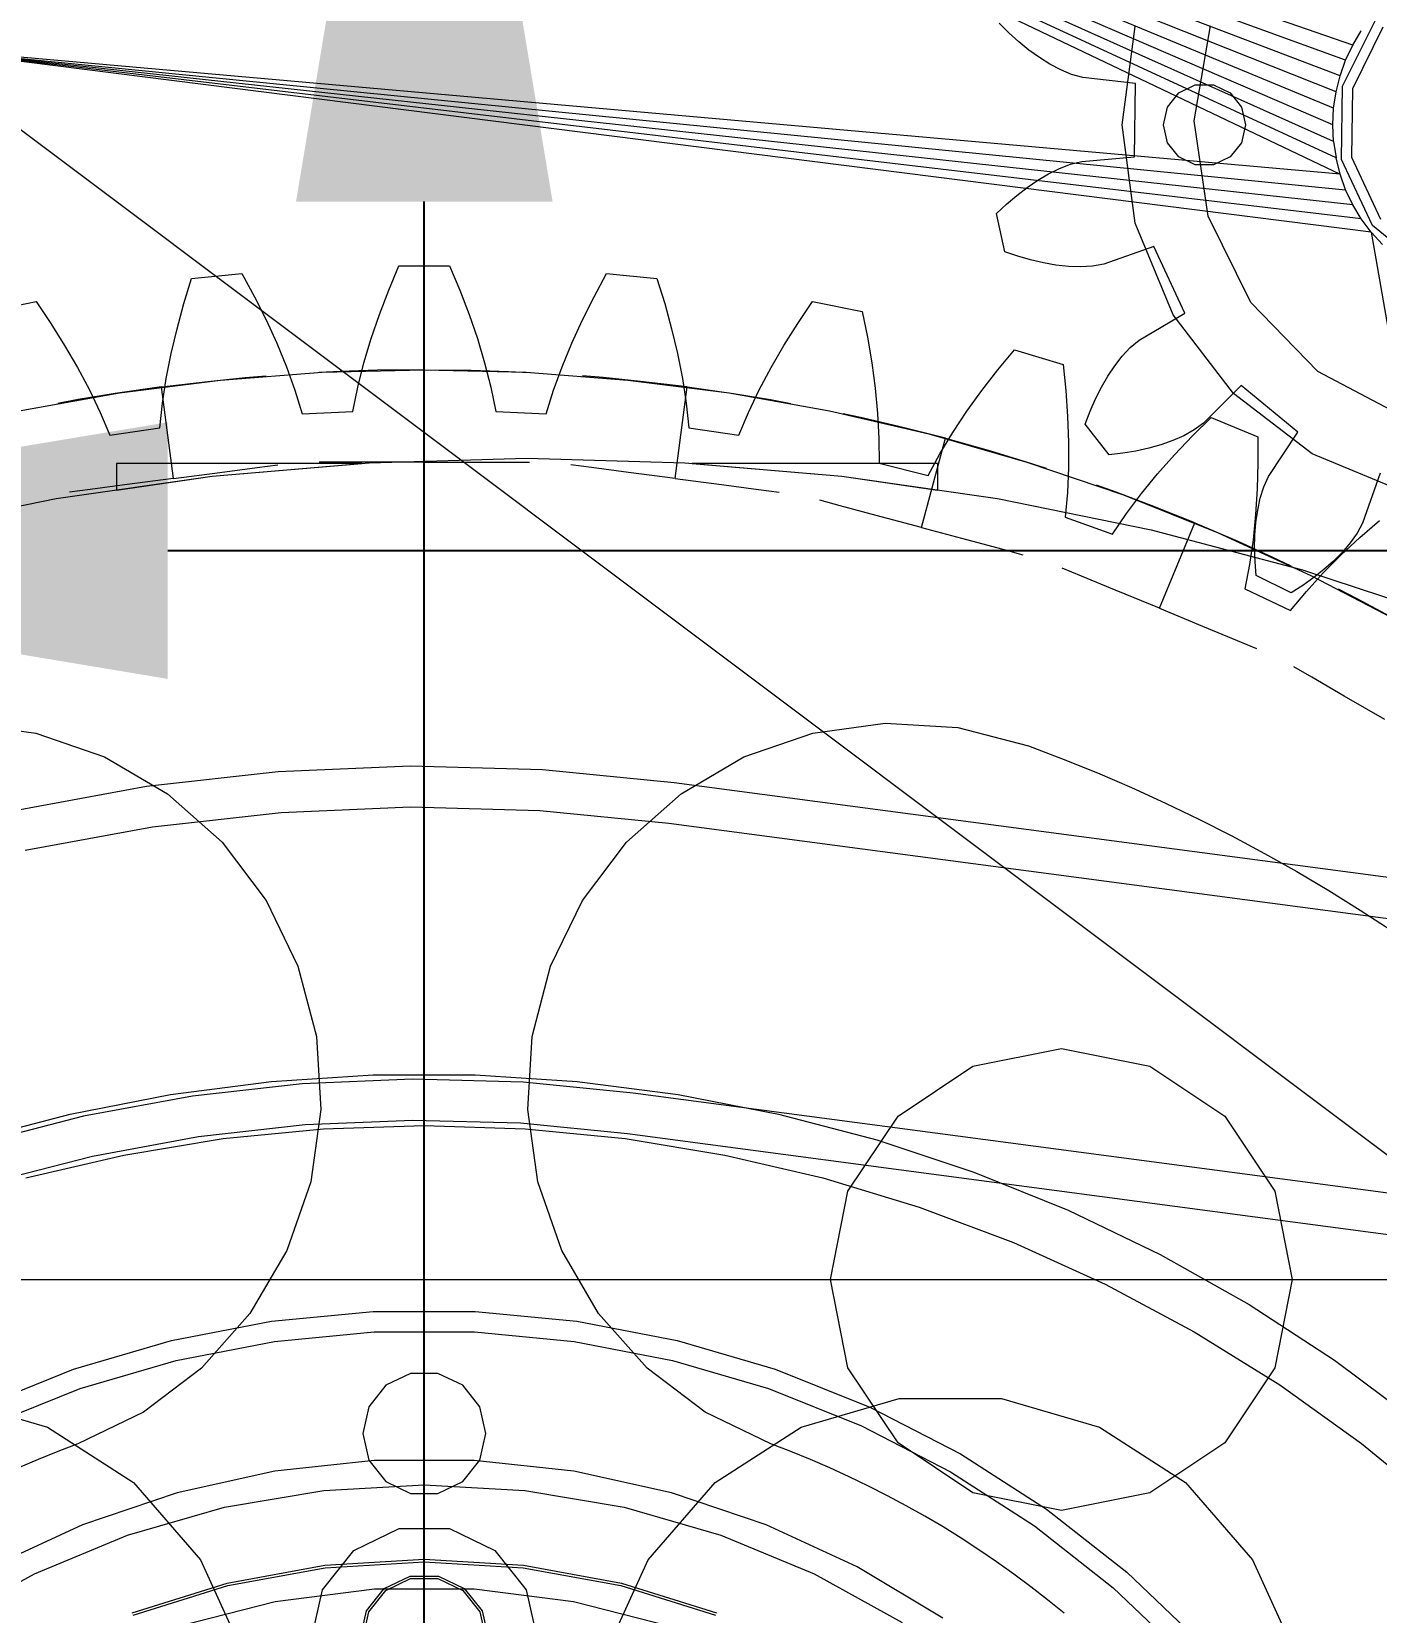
# Model space of a CAD drawing. Header units: millimetres. Extents: x -1970 to 59977, y -65068 to 6837.
# Drawn here: x 25251.7 to 25513.7, y 1875.1 to 2183.1 of the extents above; entities that cross this region are included whole.
import ezdxf

# ---------------------------------------------------------------- set-up
doc = ezdxf.new("R2010")
doc.units = ezdxf.units.MM
for name, color, linetype, lineweight in [('COTAS_O', 1, 'Continuous', 0), ('COTAS_P', 1, 'Continuous', 0), ('lateral_briquetadora', 7, 'Continuous', 0)]:
    doc.layers.add(name, color=color, linetype=linetype, lineweight=lineweight)
doc.dimstyles.new('R19_100', dxfattribs={"dimtxt": 250, "dimasz": 150, "dimexe": 150, "dimexo": 80, "dimgap": 100, "dimtad": 1, "dimtih": 1, "dimtoh": 1, "dimdsep": 46, "dimcen": 0.09, "dimadec": 0, "dimazin": 0, "dimtfac": 1, "dimtdec": 4, "dimtofl": 0, "dimtmove": 0, "dimatfit": 3, "dimfxl": 1, "dimtolj": 1, "dimtzin": 0, "dimarcsym": 0})

# ---------------------------------------------------------------- blocks, each defined once
blk = doc.blocks.new('*D3')
at = {"layer": 'COTAS_P', "color": 0, "lineweight": -2, "transparency": 16777216}
for p, q in [((25334.81, 3271.57), (25051.31, 4199.21)), ((16158.18, 1324.54), (24951.7, 4011.92)), ((16254.38, 496.51), (15970.89, 1424.15))]:
    blk.add_line(p, q, dxfattribs=at)
at = {"layer": 'COTAS_P', "color": 0, "transparency": 16777216}
for points in [[(24944.39, 4035.83), (24959, 3988.02), (25095.15, 4055.76)], [(16150.87, 1348.45), (16165.48, 1300.63), (16014.73, 1280.7)]]:
    blk.add_solid(points, dxfattribs=at)
at = {"layer": 'Defpoints', "color": 0, "transparency": 16777216}
for p in [(25095.15, 4055.76), (25358.19, 3195.06), (16277.76, 420)]:
    blk.add_point(p, dxfattribs=at)
blk = doc.blocks.new('*D5')
at = {"layer": 'COTAS_P', "color": 0, "lineweight": -2, "transparency": 16777216}
for p, q in [((25438.19, 3195.06), (25908.19, 3195.06)), ((25758.19, 150), (25758.19, 3045.06)), ((25438.19, 0), (25908.19, 0))]:
    blk.add_line(p, q, dxfattribs=at)
at = {"layer": 'COTAS_P', "color": 0, "transparency": 16777216}
for points in [[(25733.19, 3045.06), (25783.19, 3045.06), (25758.19, 3195.06)], [(25733.19, 150), (25783.19, 150), (25758.19, 0)]]:
    blk.add_solid(points, dxfattribs=at)
at = {"layer": 'Defpoints', "color": 0, "transparency": 16777216}
for p in [(25358.19, 3195.06), (25758.19, 3195.06), (25358.19, 0)]:
    blk.add_point(p, dxfattribs=at)
blk = doc.blocks.new('*D6')
at = {"layer": 'COTAS_P', "color": 0, "lineweight": -2, "transparency": 16777216}
for p, q in [((25128.19, 1262), (25128.19, 2232)), ((27628.19, 1262), (27628.19, 2232)), ((25278.19, 2082), (27478.19, 2082))]:
    blk.add_line(p, q, dxfattribs=at)
at = {"layer": 'COTAS_P', "color": 0, "transparency": 16777216}
for points in [[(25278.19, 2107), (25278.19, 2057), (25128.19, 2082)], [(27478.19, 2107), (27478.19, 2057), (27628.19, 2082)]]:
    blk.add_solid(points, dxfattribs=at)
at = {"layer": 'Defpoints', "color": 0, "transparency": 16777216}
for p in [(27628.19, 2082), (25128.19, 1182), (27628.19, 1182)]:
    blk.add_point(p, dxfattribs=at)
blk = doc.blocks.new('*D21')
at = {"layer": 'COTAS_O', "color": 0, "lineweight": -2, "transparency": 16777216}
for p, q in [((24708.19, 2300), (25478.19, 2300)), ((25328.19, 150), (25328.19, 2150)), ((24708.19, 0), (25478.19, 0))]:
    blk.add_line(p, q, dxfattribs=at)
at = {"layer": 'COTAS_O', "color": 0, "transparency": 16777216}
for points in [[(25303.19, 2150), (25353.19, 2150), (25328.19, 2300)], [(25303.19, 150), (25353.19, 150), (25328.19, 0)]]:
    blk.add_solid(points, dxfattribs=at)
at = {"layer": 'Defpoints', "color": 0, "transparency": 16777216}
for p in [(24628.19, 2300), (25328.19, 2300), (24628.19, 0)]:
    blk.add_point(p, dxfattribs=at)

msp = doc.modelspace()

# ---------------------------------------------------------------- linework, layer by layer
at = {"layer": 'lateral_briquetadora'}
for p, q in [((25308.187, 2250), (25506.608, 2155.371)), ((25505.821, 2158.512), (25308.187, 2250)), ((25505.345, 2161.716), (25308.187, 2250)), ((25505.187, 2164.95), (25308.187, 2250)), ((25505.345, 2168.185), (25308.187, 2250)), ((25505.821, 2171.388), (25308.187, 2250)), ((25506.608, 2174.53), (25308.187, 2250)), ((25507.699, 2177.579), (25308.187, 2250)), ((25509.083, 2180.506), (25308.187, 2250)), ((25442.061, 2182.851), (25440.163, 2184.731)), ((25464.187, 2164.95), (25466.708, 2184.103)), ((25478.192, 2165.719), (25481.365, 2184.221)), ((25507.083, 2172.47), (25513.426, 2185.221)), ((25514.973, 2183.954), (25509.027, 2172)), ((25444.007, 2181.108), (25442.061, 2182.851)), ((25445.995, 2179.508), (25444.007, 2181.108)), ((25509.083, 2180.506), (25510.748, 2183.284)), ((25228.187, 2180), (25507.699, 2152.322)), ((25506.608, 2155.371), (25228.187, 2180)), ((25228.187, 2180), (25548.187, 1940)), ((25512.677, 2144.015), (25228.187, 2180)), ((25510.748, 2146.616), (25228.187, 2180)), ((25509.083, 2149.394), (25228.187, 2180)), ((25448.023, 2178.06), (25445.995, 2179.508)), ((25450.087, 2176.774), (25448.023, 2178.06)), ((25506.608, 2174.53), (25507.699, 2177.579)), ((25507.699, 2177.579), (25509.083, 2180.506)), ((25452.184, 2175.666), (25450.087, 2176.774)), ((25454.314, 2174.769), (25452.184, 2175.666)), ((25456.482, 2174.172), (25454.314, 2174.769)), ((25505.821, 2171.388), (25506.608, 2174.53)), ((25466.765, 2173.012), (25456.482, 2174.172)), ((25466.582, 2158.722), (25466.765, 2173.012)), ((25475.199, 2171.205), (25478.406, 2172.75)), ((25478.406, 2172.75), (25481.967, 2172.75)), ((25481.967, 2172.75), (25485.174, 2171.205)), ((25505.345, 2168.185), (25505.821, 2171.388)), ((25506.9, 2158.23), (25507.083, 2172.47)), ((25509.027, 2172), (25508.856, 2158.65)), ((25472.187, 2164.95), (25472.979, 2168.421)), ((25472.979, 2168.421), (25475.199, 2171.205)), ((25485.174, 2171.205), (25487.394, 2168.421)), ((25487.394, 2168.421), (25488.187, 2164.95)), ((25480.89, 2147.142), (25478.192, 2165.719)), ((25505.187, 2164.95), (25505.345, 2168.185)), ((25466.708, 2145.798), (25464.187, 2164.95)), ((25472.979, 2161.479), (25472.187, 2164.95)), ((25488.187, 2164.95), (25487.394, 2161.479)), ((25505.345, 2161.716), (25505.187, 2164.95)), ((25475.199, 2158.696), (25472.979, 2161.479)), ((25487.394, 2161.479), (25485.174, 2158.696)), ((25505.345, 2161.716), (25505.821, 2158.512)), ((25449.813, 2155.388), (25451.938, 2156.441)), ((25451.938, 2156.441), (25454.09, 2157.284)), ((25454.09, 2157.284), (25456.273, 2157.825)), ((25456.273, 2157.825), (25466.582, 2158.722)), ((25478.406, 2157.151), (25475.199, 2158.696)), ((25481.967, 2157.151), (25478.406, 2157.151)), ((25485.174, 2158.696), (25481.967, 2157.151)), ((25506.608, 2155.371), (25505.821, 2158.512)), ((25512.914, 2145.321), (25506.9, 2158.23)), ((25508.856, 2158.65), (25514.494, 2146.548)), ((25445.652, 2152.759), (25447.717, 2154.155)), ((25447.717, 2154.155), (25449.813, 2155.388)), ((25507.699, 2152.322), (25506.608, 2155.371)), ((25441.634, 2149.519), (25443.624, 2151.211)), ((25443.624, 2151.211), (25445.652, 2152.759)), ((25509.083, 2149.394), (25507.699, 2152.322)), ((25439.688, 2147.687), (25441.634, 2149.519)), ((25441.287, 2140.241), (25439.688, 2147.687)), ((25489.198, 2130.308), (25480.89, 2147.142)), ((25510.748, 2146.616), (25509.083, 2149.394)), ((25474.101, 2127.95), (25466.708, 2145.798)), ((25512.677, 2144.015), (25510.748, 2146.616)), ((25512.677, 2144.015), (25514.852, 2141.616)), ((25512.677, 2144.015), (25548.187, 1940)), ((25523.934, 2136.3), (25512.914, 2145.321)), ((25470.34, 2141.225), (25460.572, 2137.809)), ((25476.376, 2128.27), (25470.34, 2141.225)), ((25321.277, 2132.754), (25323.256, 2137.471)), ((25323.256, 2137.471), (25333.117, 2137.471)), ((25333.117, 2137.471), (25335.096, 2132.754)), ((25443.814, 2139.371), (25441.287, 2140.241)), ((25446.323, 2138.645), (25443.814, 2139.371)), ((25448.809, 2138.066), (25446.323, 2138.645)), ((25451.264, 2137.641), (25448.809, 2138.066)), ((25453.682, 2137.378), (25451.264, 2137.641)), ((25460.572, 2137.809), (25458.36, 2137.405)), ((25281.344, 2130.113), (25282.85, 2135.001)), ((25282.85, 2135.001), (25292.664, 2135.968)), ((25292.664, 2135.968), (25295.096, 2131.468)), ((25361.277, 2131.468), (25363.709, 2135.968)), ((25363.709, 2135.968), (25373.523, 2135.001)), ((25373.523, 2135.001), (25375.03, 2130.113)), ((25456.052, 2137.29), (25453.682, 2137.378)), ((25458.36, 2137.405), (25456.052, 2137.29)), ((25295.096, 2131.468), (25297.355, 2126.944)), ((25319.472, 2128.031), (25321.277, 2132.754)), ((25335.096, 2132.754), (25336.901, 2128.031)), ((25359.018, 2126.944), (25361.277, 2131.468)), ((25242.882, 2128.583), (25252.554, 2130.507)), ((25252.554, 2130.507), (25255.414, 2126.267)), ((25280.01, 2125.236), (25281.344, 2130.113)), ((25375.03, 2130.113), (25376.363, 2125.236)), ((25400.959, 2126.267), (25403.82, 2130.507)), ((25403.82, 2130.507), (25413.492, 2128.583)), ((25413.492, 2128.583), (25414.512, 2123.571)), ((25467.476, 2122.99), (25476.376, 2128.27)), ((25502.3, 2116.865), (25489.198, 2130.308)), ((25255.414, 2126.267), (25258.106, 2121.987)), ((25278.86, 2120.372), (25280.01, 2125.236)), ((25297.355, 2126.944), (25299.432, 2122.399)), ((25317.851, 2123.303), (25319.472, 2128.031)), ((25336.901, 2128.031), (25338.523, 2123.303)), ((25356.941, 2122.399), (25359.018, 2126.944)), ((25376.363, 2125.236), (25377.513, 2120.372)), ((25398.267, 2121.987), (25400.959, 2126.267)), ((25485.861, 2112.624), (25474.101, 2127.95)), ((25299.432, 2122.399), (25301.314, 2117.832)), ((25316.425, 2118.574), (25317.851, 2123.303)), ((25338.523, 2123.303), (25339.948, 2118.574)), ((25355.059, 2117.832), (25356.941, 2122.399)), ((25414.512, 2123.571), (25415.361, 2118.587)), ((25465.744, 2121.555), (25467.476, 2122.99)), ((25258.106, 2121.987), (25260.619, 2117.667)), ((25277.905, 2115.526), (25278.86, 2120.372)), ((25377.513, 2120.372), (25378.468, 2115.526)), ((25395.754, 2117.667), (25398.267, 2121.987)), ((25439.939, 2117.202), (25443.202, 2121.141)), ((25443.202, 2121.141), (25452.639, 2118.278)), ((25462.713, 2117.991), (25464.171, 2119.862)), ((25464.171, 2119.862), (25465.744, 2121.555)), ((25260.619, 2117.667), (25262.94, 2113.306)), ((25288.503, 2115.237), (25308.319, 2116.747)), ((25293.31, 2115.696), (25297.356, 2116.036)), ((25301.314, 2117.832), (25302.983, 2113.245)), ((25311.768, 2116.906), (25307.713, 2116.715)), ((25308.319, 2116.747), (25328.187, 2117.25)), ((25319.074, 2117.144), (25311.768, 2116.906)), ((25315.214, 2113.846), (25316.425, 2118.574)), ((25328.187, 2117.25), (25319.074, 2117.144)), ((25328.187, 2099.25), (25328.187, 2117.25)), ((25328.187, 2117.25), (25337.299, 2117.144)), ((25328.187, 2117.25), (25348.054, 2116.747)), ((25337.299, 2117.144), (25344.605, 2116.906)), ((25339.948, 2118.574), (25341.159, 2113.846)), ((25344.605, 2116.906), (25348.66, 2116.715)), ((25348.054, 2116.747), (25367.87, 2115.237)), ((25353.39, 2113.245), (25355.059, 2117.832)), ((25363.063, 2115.696), (25359.018, 2116.036)), ((25393.434, 2113.306), (25395.754, 2117.667)), ((25415.361, 2118.587), (25416.029, 2113.634)), ((25436.841, 2113.206), (25439.939, 2117.202)), ((25452.639, 2118.278), (25453.163, 2113.191)), ((25460.106, 2113.818), (25461.36, 2115.971)), ((25461.36, 2115.971), (25462.713, 2117.991)), ((25518.916, 2108.129), (25502.3, 2116.865)), ((25262.94, 2113.306), (25265.05, 2108.905)), ((25276.988, 2113.894), (25267.967, 2112.6)), ((25268.789, 2112.727), (25288.503, 2115.237)), ((25276.988, 2113.894), (25286.036, 2114.979)), ((25279.337, 2096.048), (25276.988, 2113.894)), ((25277.163, 2110.702), (25277.905, 2115.526)), ((25286.036, 2114.979), (25293.31, 2115.696)), ((25302.983, 2113.245), (25304.409, 2108.639)), ((25314.246, 2109.122), (25315.214, 2113.846)), ((25341.159, 2113.846), (25342.127, 2109.122)), ((25351.964, 2108.639), (25353.39, 2113.245)), ((25370.337, 2114.979), (25363.063, 2115.696)), ((25367.87, 2115.237), (25387.584, 2112.727)), ((25379.385, 2113.894), (25370.337, 2114.979)), ((25377.036, 2096.048), (25379.385, 2113.894)), ((25378.468, 2115.526), (25379.21, 2110.702)), ((25379.385, 2113.894), (25388.406, 2112.6)), ((25391.323, 2108.905), (25393.434, 2113.306)), ((25416.029, 2113.634), (25416.505, 2108.717)), ((25433.917, 2109.153), (25436.841, 2113.206)), ((25453.163, 2113.191), (25453.519, 2108.147)), ((25458.949, 2111.543), (25460.106, 2113.818)), ((25487.353, 2114.137), (25480.035, 2106.821)), ((25498.412, 2105.084), (25487.353, 2114.137)), ((25249.227, 2109.221), (25268.789, 2112.727)), ((25260.755, 2111.41), (25256.759, 2110.692)), ((25267.967, 2112.6), (25260.755, 2111.41)), ((25276.663, 2105.906), (25277.163, 2110.702)), ((25379.21, 2110.702), (25379.71, 2105.906)), ((25387.584, 2112.727), (25407.146, 2109.221)), ((25388.406, 2112.6), (25395.619, 2111.41)), ((25395.619, 2111.41), (25399.614, 2110.692)), ((25457.891, 2109.154), (25458.949, 2111.543)), ((25501.187, 2100.864), (25485.861, 2112.624)), ((25265.05, 2108.905), (25266.92, 2104.461)), ((25304.409, 2108.639), (25314.246, 2109.122)), ((25342.127, 2109.122), (25351.964, 2108.639)), ((25389.453, 2104.461), (25391.323, 2108.905)), ((25407.146, 2109.221), (25426.505, 2104.728)), ((25413.761, 2107.802), (25409.794, 2108.667)), ((25420.879, 2106.141), (25413.761, 2107.802)), ((25416.505, 2108.717), (25416.77, 2103.844)), ((25431.18, 2105.041), (25433.917, 2109.153)), ((25453.519, 2108.147), (25453.699, 2103.152)), ((25456.932, 2106.66), (25457.891, 2109.154)), ((25461.604, 2100.645), (25456.932, 2106.66)), ((25477.844, 2104.36), (25481.477, 2107.96)), ((25480.035, 2106.821), (25478.217, 2105.498)), ((25481.477, 2107.96), (25490.588, 2104.186)), ((25266.92, 2104.461), (25276.663, 2105.906)), ((25379.71, 2105.906), (25389.453, 2104.461)), ((25416.77, 2103.844), (25416.797, 2099.022)), ((25429.708, 2103.884), (25420.879, 2106.141)), ((25425.05, 2086.498), (25429.708, 2103.884)), ((25426.505, 2104.728), (25445.612, 2099.261)), ((25428.649, 2100.868), (25431.18, 2105.041)), ((25429.708, 2103.884), (25438.483, 2101.424)), ((25476.187, 2104.392), (25474.014, 2103.443)), ((25474.369, 2100.687), (25477.844, 2104.36)), ((25478.217, 2105.498), (25476.187, 2104.392)), ((25490.588, 2104.186), (25490.611, 2099.071)), ((25492.685, 2096.465), (25498.412, 2105.084)), ((25426.351, 2096.629), (25428.649, 2100.868)), ((25438.483, 2101.424), (25445.478, 2099.303)), ((25453.699, 2103.152), (25453.69, 2098.213)), ((25464.258, 2100.957), (25461.604, 2100.645)), ((25466.834, 2101.392), (25464.258, 2100.957)), ((25469.324, 2101.949), (25466.834, 2101.392)), ((25471.721, 2102.631), (25469.324, 2101.949)), ((25471.061, 2096.94), (25474.369, 2100.687)), ((25474.014, 2103.443), (25471.721, 2102.631)), ((25519.034, 2093.472), (25501.187, 2100.864)), ((25268.187, 2099), (25268.187, 2093.806)), ((25316.025, 2099), (25268.187, 2099)), ((25286.839, 2096.492), (25317.447, 2099.122)), ((25286.839, 2096.492), (25316.025, 2099)), ((25288.371, 2097.238), (25295.615, 2098.191)), ((25295.615, 2098.191), (25299.635, 2098.721)), ((25311.768, 2099.25), (25307.713, 2099.25)), ((25319.075, 2099.25), (25311.768, 2099.25)), ((25317.447, 2099.122), (25348.187, 2100)), ((25328.187, 2099.25), (25319.075, 2099.25)), ((25328.187, 2099.25), (25337.298, 2099.25)), ((25337.298, 2099.25), (25344.605, 2099.25)), ((25344.605, 2099.25), (25348.66, 2099.25)), ((25348.187, 2100), (25378.926, 2099.122)), ((25360.758, 2098.191), (25356.738, 2098.721)), ((25368.002, 2097.238), (25360.758, 2098.191)), ((25378.926, 2099.122), (25409.534, 2096.492)), ((25380.348, 2099), (25409.534, 2096.492)), ((25428.187, 2099), (25380.348, 2099)), ((25416.797, 2099.022), (25426.351, 2096.629)), ((25428.187, 2099), (25428.187, 2093.806)), ((25445.478, 2099.303), (25449.346, 2098.069)), ((25445.612, 2099.261), (25464.417, 2092.833)), ((25453.69, 2098.213), (25453.477, 2093.337)), ((25490.611, 2099.071), (25490.471, 2094.017)), ((25256.494, 2092.122), (25286.839, 2096.492)), ((25270.304, 2094.859), (25263.059, 2093.905)), ((25268.187, 2093.806), (25286.839, 2096.492)), ((25279.337, 2096.048), (25270.304, 2094.859)), ((25279.337, 2096.048), (25288.371, 2097.238)), ((25377.036, 2096.048), (25368.002, 2097.238)), ((25377.036, 2096.048), (25386.07, 2094.859)), ((25386.07, 2094.859), (25393.314, 2093.905)), ((25409.534, 2096.492), (25428.187, 2093.806)), ((25409.534, 2096.492), (25439.879, 2092.122)), ((25462.994, 2093.357), (25459.175, 2094.733)), ((25467.935, 2093.116), (25471.061, 2096.94)), ((25491.064, 2092.213), (25491.747, 2094.421)), ((25491.747, 2094.421), (25492.685, 2096.465)), ((25514.435, 2097.113), (25511.015, 2087.347)), ((25226.542, 2086.03), (25256.494, 2092.122)), ((25263.059, 2093.905), (25259.039, 2093.376)), ((25393.314, 2093.905), (25397.334, 2093.376)), ((25409.191, 2090.747), (25405.274, 2091.797)), ((25439.879, 2092.122), (25469.832, 2086.03)), ((25453.477, 2093.337), (25453.031, 2088.535)), ((25469.835, 2090.781), (25462.994, 2093.357)), ((25464.417, 2092.833), (25482.873, 2085.461)), ((25465.007, 2089.211), (25467.935, 2093.116)), ((25490.471, 2094.017), (25490.16, 2089.029)), ((25490.562, 2089.895), (25491.064, 2092.213)), ((25416.249, 2088.856), (25409.191, 2090.747)), ((25425.05, 2086.498), (25416.249, 2088.856)), ((25453.031, 2088.535), (25462.305, 2085.217)), ((25462.305, 2085.217), (25465.007, 2089.211)), ((25478.294, 2087.392), (25469.835, 2090.781)), ((25490.16, 2089.029), (25489.667, 2084.114)), ((25490.219, 2087.488), (25490.562, 2089.895)), ((25425.05, 2086.498), (25433.851, 2084.14)), ((25469.832, 2086.03), (25499.263, 2078.241)), ((25471.406, 2070.762), (25478.294, 2087.392)), ((25478.294, 2087.392), (25486.672, 2083.807)), ((25482.873, 2085.461), (25500.931, 2077.164)), ((25490.024, 2085.003), (25490.219, 2087.488)), ((25509.951, 2085.365), (25508.602, 2083.489)), ((25511.015, 2087.347), (25509.951, 2085.365)), ((25510.489, 2084.549), (25514.307, 2087.864)), ((25433.851, 2084.14), (25440.909, 2082.248)), ((25440.909, 2082.248), (25444.825, 2081.199)), ((25486.672, 2083.807), (25493.331, 2080.791)), ((25489.667, 2084.114), (25488.977, 2079.283)), ((25489.969, 2082.452), (25490.024, 2085.003)), ((25490.052, 2079.841), (25489.969, 2082.452)), ((25506.83, 2081.145), (25510.489, 2084.549)), ((25508.602, 2083.489), (25507.056, 2081.69)), ((25488.977, 2079.283), (25488.063, 2074.548)), ((25490.27, 2077.178), (25490.052, 2079.841)), ((25493.331, 2080.791), (25497.004, 2079.063)), ((25503.343, 2077.646), (25506.83, 2081.145)), ((25505.342, 2079.965), (25503.479, 2078.31)), ((25507.056, 2081.69), (25505.342, 2079.965)), ((25456.237, 2077.045), (25452.491, 2078.597)), ((25462.988, 2074.249), (25456.237, 2077.045)), ((25497.089, 2073.786), (25490.27, 2077.178)), ((25499.263, 2078.241), (25528.048, 2068.791)), ((25501.477, 2076.727), (25499.345, 2075.218)), ((25500.047, 2074.047), (25503.343, 2077.646)), ((25500.931, 2077.164), (25518.546, 2067.962)), ((25503.479, 2078.31), (25501.477, 2076.727)), ((25471.406, 2070.762), (25462.988, 2074.249)), ((25488.063, 2074.548), (25496.966, 2070.337)), ((25496.966, 2070.337), (25500.047, 2074.047)), ((25499.345, 2075.218), (25497.089, 2073.786)), ((25509.921, 2072.61), (25506.314, 2074.472)), ((25471.406, 2070.762), (25479.824, 2067.275)), ((25516.367, 2069.163), (25509.921, 2072.61)), ((25479.824, 2067.275), (25486.575, 2064.479)), ((25486.575, 2064.479), (25490.321, 2062.927)), ((25501.093, 2057.319), (25497.581, 2059.347)), ((25507.421, 2053.666), (25501.093, 2057.319)), ((25515.312, 2049.11), (25507.421, 2053.666)), ((25238.392, 2048.395), (25252.471, 2046.45)), ((25403.903, 2046.45), (25417.981, 2048.395)), ((25417.981, 2048.395), (25432.169, 2047.556)), ((25252.471, 2046.45), (25265.899, 2041.796)), ((25390.474, 2041.796), (25403.903, 2046.45)), ((25432.169, 2047.556), (25445.92, 2043.965)), ((25445.92, 2043.965), (25452.671, 2041.391)), ((25265.899, 2041.796), (25278.162, 2034.611)), ((25299.691, 2038.901), (25274.071, 2036.021)), ((25325.449, 2039.99), (25299.691, 2038.901)), ((25351.22, 2039.282), (25325.449, 2039.99)), ((25376.879, 2036.782), (25351.22, 2039.282)), ((25378.211, 2034.611), (25390.474, 2041.796)), ((25452.671, 2041.391), (25459.366, 2038.675)), ((25274.071, 2036.021), (25248.714, 2031.364)), ((27123.191, 1804.947), (25376.879, 2036.782)), ((25459.366, 2038.675), (25466.002, 2035.817)), ((25466.002, 2035.817), (25472.575, 2032.818)), ((25278.162, 2034.611), (25288.788, 2025.173)), ((25367.585, 2025.173), (25378.211, 2034.611)), ((25472.575, 2032.818), (25479.083, 2029.681)), ((25300.307, 2030.925), (25275.241, 2028.107)), ((25325.508, 2031.99), (25300.307, 2030.925)), ((25350.722, 2031.298), (25325.508, 2031.99)), ((25375.827, 2028.852), (25350.722, 2031.298)), ((25479.083, 2029.681), (25485.523, 2026.406)), ((25275.241, 2028.107), (25250.432, 2023.551)), ((27122.138, 1797.017), (25375.827, 2028.852)), ((25288.788, 2025.173), (25297.368, 2013.842)), ((25359.005, 2013.842), (25367.585, 2025.173)), ((25485.523, 2026.406), (25491.892, 2022.994)), ((25491.892, 2022.994), (25498.187, 2019.449)), ((25498.187, 2019.449), (25504.405, 2015.77)), ((25504.405, 2015.77), (25510.543, 2011.96)), ((25297.368, 2013.842), (25303.572, 2001.055)), ((25352.801, 2001.055), (25359.005, 2013.842)), ((25510.543, 2011.96), (25516.6, 2008.02)), ((25303.572, 2001.055), (25307.163, 1987.304)), ((25349.21, 1987.304), (25352.801, 2001.055)), ((25307.163, 1987.304), (25308.002, 1973.116)), ((25348.371, 1973.116), (25349.21, 1987.304)), ((25435.091, 1981.565), (25452.312, 1984.991)), ((25452.312, 1984.991), (25469.532, 1981.565)), ((25420.492, 1971.811), (25435.091, 1981.565)), ((25469.532, 1981.565), (25484.131, 1971.811)), ((25278.711, 1976.026), (25298.419, 1978.568)), ((25304.389, 1978.082), (25282.993, 1975.677)), ((25298.419, 1978.568), (25318.251, 1979.841)), ((25325.9, 1978.992), (25304.389, 1978.082)), ((25318.251, 1979.841), (25338.123, 1979.841)), ((25347.422, 1978.401), (25325.9, 1978.992)), ((25338.123, 1979.841), (25357.954, 1978.568)), ((25368.852, 1976.313), (25347.422, 1978.401)), ((25357.954, 1978.568), (25377.663, 1976.026)), ((25259.205, 1972.228), (25278.711, 1976.026)), ((25282.993, 1975.677), (25261.816, 1971.788)), ((27115.163, 1744.478), (25368.852, 1976.313)), ((25377.663, 1976.026), (25397.168, 1972.228)), ((25239.983, 1967.187), (25259.205, 1972.228)), ((25261.816, 1971.788), (25240.962, 1966.434)), ((25308.002, 1973.116), (25306.057, 1959.038)), ((25350.316, 1959.038), (25348.371, 1973.116)), ((25397.168, 1972.228), (25416.39, 1967.187)), ((25410.737, 1957.212), (25420.492, 1971.811)), ((25484.131, 1971.811), (25493.886, 1957.212)), ((25305.005, 1970.106), (25284.163, 1967.763)), ((25289.029, 1967.433), (25308.566, 1969.358)), ((25325.959, 1970.992), (25305.005, 1970.106)), ((25308.566, 1969.358), (25328.187, 1970)), ((25346.924, 1970.416), (25325.959, 1970.992)), ((25328.187, 1970), (25347.808, 1969.358)), ((25367.799, 1968.382), (25346.924, 1970.416)), ((25347.808, 1969.358), (25367.344, 1967.433)), ((27114.11, 1736.548), (25367.799, 1968.382)), ((25284.163, 1967.763), (25263.534, 1963.975)), ((25269.659, 1964.236), (25289.029, 1967.433)), ((25367.344, 1967.433), (25386.714, 1964.236)), ((25416.39, 1967.187), (25435.25, 1960.925)), ((25263.534, 1963.975), (25243.22, 1958.759)), ((25250.541, 1959.778), (25269.659, 1964.236)), ((25386.714, 1964.236), (25405.832, 1959.778)), ((25306.057, 1959.038), (25301.403, 1945.609)), ((25354.97, 1945.609), (25350.316, 1959.038)), ((25405.832, 1959.778), (25424.618, 1954.079)), ((25435.25, 1960.925), (25453.669, 1953.468)), ((25407.312, 1939.991), (25410.737, 1957.212)), ((25493.886, 1957.212), (25497.312, 1939.991)), ((25424.618, 1954.079), (25442.992, 1947.164)), ((25453.669, 1953.468), (25471.573, 1944.846)), ((25442.992, 1947.164), (25460.873, 1939.062)), ((25301.403, 1945.609), (25294.219, 1933.346)), ((25362.154, 1933.346), (25354.97, 1945.609)), ((25471.573, 1944.846), (25488.888, 1935.094)), ((25108.187, 1940), (25548.187, 1940)), ((25410.737, 1922.77), (25407.312, 1939.991)), ((25460.873, 1939.062), (25478.187, 1929.808)), ((25497.312, 1939.991), (25493.886, 1922.77)), ((25488.888, 1935.094), (25505.543, 1924.253)), ((25278.913, 1928.109), (25298.443, 1931.873)), ((25294.219, 1933.346), (25284.78, 1922.72)), ((25298.443, 1931.873), (25318.242, 1933.763)), ((25318.242, 1933.763), (25338.131, 1933.763)), ((25338.131, 1933.763), (25357.93, 1931.873)), ((25357.93, 1931.873), (25377.46, 1928.109)), ((25371.593, 1922.72), (25362.154, 1933.346)), ((25259.829, 1922.505), (25278.913, 1928.109)), ((25299.012, 1927.913), (25318.432, 1929.768)), ((25318.432, 1929.768), (25337.941, 1929.768)), ((25337.941, 1929.768), (25357.361, 1927.913)), ((25377.46, 1928.109), (25396.544, 1922.505)), ((25478.187, 1929.808), (25494.858, 1919.441)), ((25279.856, 1924.221), (25299.012, 1927.913)), ((25357.361, 1927.913), (25376.517, 1924.221)), ((25241.365, 1915.113), (25259.829, 1922.505)), ((25261.138, 1918.725), (25279.856, 1924.221)), ((25284.78, 1922.72), (25273.449, 1914.14)), ((25382.924, 1914.14), (25371.593, 1922.72)), ((25376.517, 1924.221), (25395.236, 1918.725)), ((25396.544, 1922.505), (25415.008, 1915.113)), ((25420.492, 1908.171), (25410.737, 1922.77)), ((25493.886, 1922.77), (25484.131, 1908.171)), ((25505.543, 1924.253), (25521.468, 1912.368)), ((25320.705, 1919.382), (25317.375, 1915.207)), ((25325.516, 1921.699), (25320.705, 1919.382)), ((25330.857, 1921.699), (25325.516, 1921.699)), ((25335.668, 1919.382), (25330.857, 1921.699)), ((25338.998, 1915.207), (25335.668, 1919.382)), ((25494.858, 1919.441), (25510.815, 1908.006)), ((25235.649, 1916.823), (25254.766, 1911.209)), ((25243.026, 1911.475), (25261.138, 1918.725)), ((25395.236, 1918.725), (25413.347, 1911.475)), ((25401.608, 1911.209), (25420.725, 1916.823)), ((25420.725, 1916.823), (25440.649, 1916.823)), ((25440.649, 1916.823), (25459.766, 1911.209)), ((25273.449, 1914.14), (25260.663, 1907.936)), ((25317.375, 1915.207), (25316.187, 1910)), ((25340.187, 1910), (25338.998, 1915.207)), ((25395.71, 1907.936), (25382.924, 1914.14)), ((25415.008, 1915.113), (25432.687, 1905.999)), ((25254.766, 1911.209), (25271.527, 1900.438)), ((25316.187, 1910), (25317.375, 1904.793)), ((25338.998, 1904.793), (25340.187, 1910)), ((25384.846, 1900.438), (25401.608, 1911.209)), ((25413.347, 1911.475), (25430.687, 1902.535)), ((25459.766, 1911.209), (25476.527, 1900.438)), ((25256.791, 1906.46), (25252.951, 1904.902)), ((25260.663, 1907.936), (25256.791, 1906.46)), ((25399.582, 1906.46), (25395.71, 1907.936)), ((25403.422, 1904.902), (25399.582, 1906.46)), ((25435.091, 1898.416), (25420.492, 1908.171)), ((25484.131, 1908.171), (25469.532, 1898.416)), ((25510.815, 1908.006), (25525.99, 1895.552)), ((25252.951, 1904.902), (25249.146, 1903.263)), ((25318.442, 1904.736), (25299.066, 1902.629)), ((25317.375, 1904.793), (25320.705, 1900.618)), ((25337.932, 1904.736), (25318.442, 1904.736)), ((25335.668, 1900.618), (25338.998, 1904.793)), ((25357.307, 1902.629), (25337.932, 1904.736)), ((25407.228, 1903.263), (25403.422, 1904.902)), ((25432.687, 1905.999), (25449.418, 1895.246)), ((25271.527, 1900.438), (25284.574, 1885.38)), ((25299.066, 1902.629), (25280.031, 1898.439)), ((25320.705, 1900.618), (25325.516, 1898.301)), ((25330.857, 1898.301), (25335.668, 1900.618)), ((25376.342, 1898.439), (25357.307, 1902.629)), ((25371.799, 1885.38), (25384.846, 1900.438)), ((25410.997, 1901.543), (25407.228, 1903.263)), ((25414.73, 1899.743), (25410.997, 1901.543)), ((25430.687, 1902.535), (25447.098, 1891.988)), ((25476.527, 1900.438), (25489.574, 1885.38)), ((25280.031, 1898.439), (25261.562, 1892.216)), ((25289.245, 1895.612), (25308.593, 1898.9)), ((25308.593, 1898.9), (25328.187, 1900)), ((25325.516, 1898.301), (25330.857, 1898.301)), ((25328.187, 1900), (25347.78, 1898.9)), ((25347.78, 1898.9), (25367.128, 1895.612)), ((25394.811, 1892.216), (25376.342, 1898.439)), ((25418.424, 1897.865), (25414.73, 1899.743)), ((25422.076, 1895.909), (25418.424, 1897.865)), ((25452.312, 1894.991), (25435.091, 1898.416)), ((25469.532, 1898.416), (25452.312, 1894.991)), ((25270.388, 1890.18), (25289.245, 1895.612)), ((25367.128, 1895.612), (25385.985, 1890.18)), ((25425.687, 1893.875), (25422.076, 1895.909)), ((25449.418, 1895.246), (25465.052, 1882.952)), ((25261.562, 1892.216), (25243.873, 1884.032)), ((25314.47, 1887.2), (25323.291, 1891.448)), ((25323.291, 1891.448), (25333.082, 1891.448)), ((25333.082, 1891.448), (25341.903, 1887.2)), ((25412.5, 1884.032), (25394.811, 1892.216)), ((25429.253, 1891.765), (25425.687, 1893.875)), ((25432.774, 1889.58), (25429.253, 1891.765)), ((25447.098, 1891.988), (25462.433, 1879.929)), ((25252.257, 1882.67), (25270.388, 1890.18)), ((25385.985, 1890.18), (25404.116, 1882.67)), ((25436.247, 1887.321), (25432.774, 1889.58)), ((25284.574, 1885.38), (25292.851, 1867.256)), ((25308.365, 1879.545), (25314.47, 1887.2)), ((25308.84, 1884.33), (25328.187, 1885.5)), ((25308.901, 1883.833), (25328.187, 1885)), ((25328.187, 1885.5), (25347.533, 1884.33)), ((25328.187, 1885), (25347.472, 1883.833)), ((25341.903, 1887.2), (25348.008, 1879.545)), ((25363.522, 1867.256), (25371.799, 1885.38)), ((25439.672, 1884.988), (25436.247, 1887.321)), ((25443.046, 1882.583), (25439.672, 1884.988)), ((25489.574, 1885.38), (25497.851, 1867.256)), ((25235.081, 1873.177), (25252.257, 1882.67)), ((25289.776, 1880.836), (25308.84, 1884.33)), ((25289.896, 1880.351), (25308.901, 1883.833)), ((25320.393, 1879.773), (25325.405, 1882.187)), ((25325.405, 1882.187), (25330.968, 1882.187)), ((25330.968, 1882.187), (25335.98, 1879.773)), ((25347.472, 1883.833), (25366.477, 1880.351)), ((25347.533, 1884.33), (25366.597, 1880.836)), ((25404.116, 1882.67), (25421.292, 1873.177)), ((25429.2, 1873.984), (25412.5, 1884.032)), ((25446.368, 1880.107), (25443.046, 1882.583)), ((25465.052, 1882.952), (25479.447, 1869.227)), ((25271.272, 1875.07), (25289.776, 1880.836)), ((25271.45, 1874.603), (25289.896, 1880.351)), ((25299.142, 1877.255), (25318.454, 1879.694)), ((25306.187, 1870), (25308.365, 1879.545)), ((25316.924, 1875.424), (25320.393, 1879.773)), ((25317.375, 1875.207), (25320.705, 1879.382)), ((25318.454, 1879.694), (25337.919, 1879.694)), ((25320.705, 1879.382), (25325.516, 1881.699)), ((25325.516, 1881.699), (25330.857, 1881.699)), ((25330.857, 1881.699), (25335.668, 1879.382)), ((25335.668, 1879.382), (25338.998, 1875.207)), ((25335.98, 1879.773), (25339.449, 1875.424)), ((25337.919, 1879.694), (25357.231, 1877.255)), ((25348.008, 1879.545), (25350.187, 1870)), ((25366.477, 1880.351), (25384.923, 1874.603)), ((25366.597, 1880.836), (25385.101, 1875.07)), ((25449.638, 1877.56), (25446.368, 1880.107)), ((25462.433, 1879.929), (25476.552, 1866.466)), ((25280.289, 1872.414), (25299.142, 1877.255)), ((25357.231, 1877.255), (25376.084, 1872.414)), ((25452.852, 1874.945), (25449.638, 1877.56)), ((25315.687, 1870), (25316.924, 1875.424)), ((25316.187, 1870), (25317.375, 1875.207)), ((25338.998, 1875.207), (25340.187, 1870)), ((25339.449, 1875.424), (25340.687, 1870))]:
    msp.add_line(p, q, dxfattribs=at)

# ---------------------------------------------------------------- dimensions: what is measured, and where the dimension line sits
at = {"layer": 'COTAS_O'}
dim = msp.add_aligned_dim(p1=(24628.187, 0), p2=(24628.187, 2300), distance=-700, text='<> O', dimstyle='R19_100', dxfattribs=at)
dim.commit()
dim.dimension.update_dxf_attribs({"geometry": '*D21', "text_midpoint": (25328.187, 1150)})
at = {"layer": 'COTAS_P'}
for p1, p2, distance, picture, middle in [((16277.765, 420), (25358.187, 3195.061), 900, '*D3', (20554.937, 2668.234)), ((25358.187, 0), (25358.187, 3195.061), -400, '*D5', (25758.187, 1597.53)), ((25128.187, 1182), (27628.187, 1182), 900, '*D6', (26378.187, 2082))]:
    dim = msp.add_aligned_dim(p1=p1, p2=p2, distance=distance, text='<> P', dimstyle='R19_100', dxfattribs=at)
    dim.commit()
    dim.dimension.update_dxf_attribs({"geometry": picture, "text_midpoint": middle})

doc.saveas('drawing.dxf')
